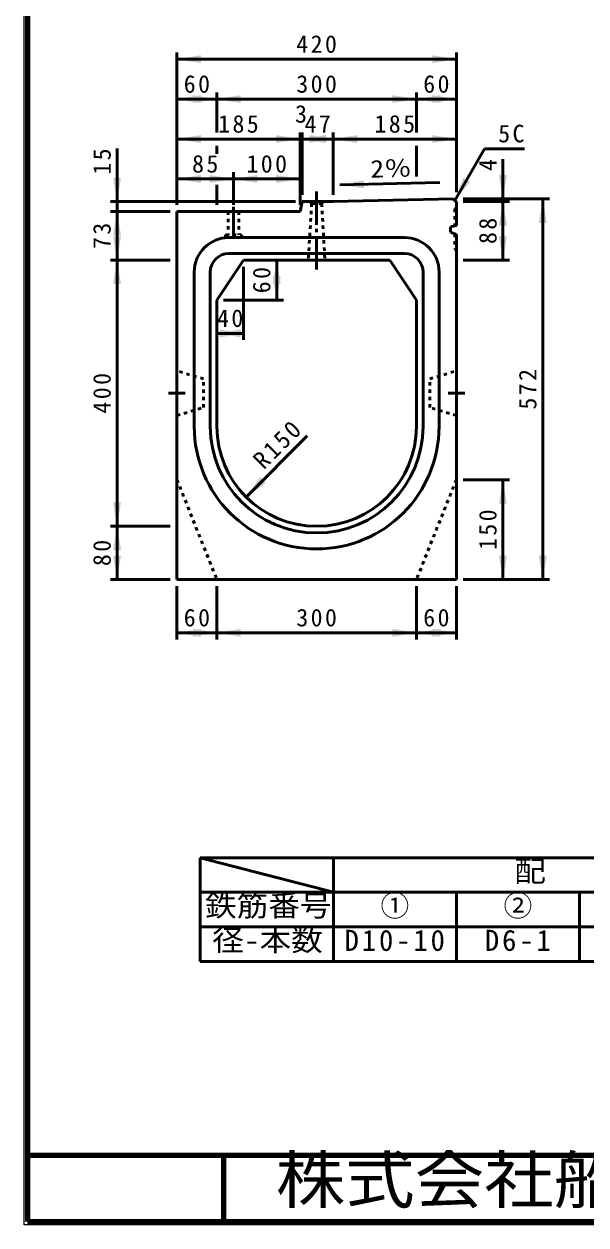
# Model space of a CAD drawing. Units: millimetres, scale not verified. Extents: x 100 to 4105, y 100 to 2870.
# Drawn here: x 100 to 945, y 100 to 1905 of the extents above; entities that cross this region are included whole.
import ezdxf
from ezdxf.enums import TextEntityAlignment as Align

# ---------------------------------------------------------------- set-up
doc = ezdxf.new("R2010")
doc.units = ezdxf.units.MM
doc.header["$LTSCALE"] = 5
for name, pattern in [('USER1', [2.2, 1, -1.2]), ('USER2', [13.4, 10, -1.2, 1, -1.2]), ('USER3', [6.847826, 4.565218, -2.282608])]:
    doc.linetypes.add(name, pattern=pattern)
doc.layers.add('V-nasSTD', color=7, linetype='Continuous', lineweight=35)
doc.styles.add('ＭＳ ゴシック', font='')
doc.styles.get('ＭＳ ゴシック').set_extended_font_data('MS Gothic')

msp = doc.modelspace()

# ---------------------------------------------------------------- hatches: boundary and pattern name
at = {"layer": 'V-nasSTD'}
for points in [[(365.913, 1857.976), (329.913, 1851.976), (365.913, 1845.976)], [(713.913, 1845.976), (749.913, 1851.976), (713.913, 1857.976)], [(365.913, 1797.976), (329.913, 1791.976), (365.913, 1785.976)], [(353.913, 1785.976), (389.913, 1791.976), (353.913, 1797.976)], [(425.913, 1797.976), (389.913, 1791.976), (425.913, 1785.976)], [(653.913, 1785.976), (689.913, 1791.976), (653.913, 1797.976)], [(725.913, 1797.976), (689.913, 1791.976), (725.913, 1785.976)], [(713.913, 1785.976), (749.913, 1791.976), (713.913, 1797.976)], [(365.913, 1737.976), (329.913, 1731.976), (365.913, 1725.976)], [(478.913, 1725.976), (514.913, 1731.976), (478.913, 1737.976)], [(553.913, 1737.976), (517.913, 1731.976), (553.913, 1725.976)], [(528.913, 1725.976), (564.913, 1731.976), (528.913, 1737.976)], [(600.913, 1737.976), (564.913, 1731.976), (600.913, 1725.976)], [(713.913, 1725.976), (749.913, 1731.976), (713.913, 1737.976)], [(245.913, 1673.976), (239.913, 1637.976), (233.913, 1673.976)], [(365.913, 1677.976), (329.913, 1671.976), (365.913, 1665.976)], [(378.913, 1665.976), (414.913, 1671.976), (378.913, 1677.976)], [(450.913, 1677.976), (414.913, 1671.976), (450.913, 1665.976)], [(478.913, 1665.976), (514.913, 1671.976), (478.913, 1677.976)], [(610.804, 1670.072), (574.942, 1663.295), (611.063, 1658.074)], [(760.217, 1673.653), (747.413, 1639.476), (770.61, 1667.653)], [(813.913, 1677.976), (819.913, 1641.976), (825.913, 1677.976)], [(825.913, 1601.976), (819.913, 1637.976), (813.913, 1601.976)], [(885.913, 1605.976), (879.913, 1641.976), (873.913, 1605.976)], [(233.913, 1586.976), (239.913, 1622.976), (245.913, 1586.976)], [(245.913, 1585.976), (239.913, 1549.976), (233.913, 1585.976)], [(813.913, 1585.976), (819.913, 1549.976), (825.913, 1585.976)], [(245.913, 1513.976), (239.913, 1549.976), (233.913, 1513.976)], [(485.913, 1513.976), (479.913, 1549.976), (473.913, 1513.976)], [(473.913, 1525.976), (479.913, 1489.976), (485.913, 1525.976)], [(425.913, 1445.976), (389.913, 1439.976), (425.913, 1433.976)], [(393.913, 1433.976), (429.913, 1439.976), (393.913, 1445.976)], [(455.061, 1223.608), (433.847, 1193.91), (463.546, 1215.123)], [(825.913, 1183.976), (819.913, 1219.976), (813.913, 1183.976)], [(233.913, 1185.976), (239.913, 1149.976), (245.913, 1185.976)], [(245.913, 1113.976), (239.913, 1149.976), (233.913, 1113.976)], [(233.913, 1105.976), (239.913, 1069.976), (245.913, 1105.976)], [(813.913, 1105.976), (819.913, 1069.976), (825.913, 1105.976)], [(873.913, 1105.976), (879.913, 1069.976), (885.913, 1105.976)], [(365.913, 995.976), (329.913, 989.976), (365.913, 983.976)], [(353.913, 983.976), (389.913, 989.976), (353.913, 995.976)], [(425.913, 995.976), (389.913, 989.976), (425.913, 983.976)], [(653.913, 983.976), (689.913, 989.976), (653.913, 995.976)], [(725.913, 995.976), (689.913, 989.976), (725.913, 983.976)], [(713.913, 983.976), (749.913, 989.976), (713.913, 995.976)]]:
    msp.add_hatch(color=256, dxfattribs=at).paths.add_polyline_path(points)

# ---------------------------------------------------------------- linework, layer by layer
at = {"layer": 'V-nasSTD', "lineweight": 100}
for p, q in [((105, 2865), (105, 105)), ((105, 205), (4100, 205)), ((400, 205), (400, 105)), ((105, 105), (4100, 105))]:
    msp.add_line(p, q, dxfattribs=at)
at = {"layer": 'V-nasSTD', "lineweight": 50}
for p, q in [((329.913, 1632.976), (329.913, 1861.976)), ((749.913, 1651.976), (749.913, 1861.976)), ((329.913, 1851.976), (749.913, 1851.976)), ((329.913, 1791.976), (389.913, 1791.976)), ((389.913, 1741.976), (389.913, 1801.976)), ((389.913, 1791.976), (689.913, 1791.976)), ((689.913, 1741.976), (689.913, 1801.976)), ((689.913, 1791.976), (749.913, 1791.976)), ((514.913, 1632.976), (514.913, 1741.976)), ((517.913, 1647.976), (517.913, 1741.976)), ((564.913, 1647.976), (564.913, 1741.976)), ((239.913, 1717.976), (239.913, 1637.976)), ((329.913, 1731.976), (514.913, 1731.976)), ((389.913, 1721.976), (389.913, 1709.976)), ((514.913, 1731.976), (517.913, 1731.976)), ((517.913, 1731.976), (564.913, 1731.976)), ((564.913, 1731.976), (749.913, 1731.976)), ((689.913, 1721.576), (689.913, 1675.576)), ((792.413, 1717.418), (747.413, 1639.476)), ((792.413, 1717.418), (852.413, 1717.418)), ((819.913, 1701.976), (819.913, 1641.976)), ((414.913, 1632.976), (414.913, 1681.976)), ((329.913, 1671.976), (414.913, 1671.976)), ((389.913, 1662.976), (389.913, 1632.976)), ((414.913, 1671.976), (514.913, 1671.976)), ((574.942, 1663.295), (724.907, 1666.537)), ((507.913, 1637.976), (229.913, 1637.976)), ((239.913, 1622.976), (239.913, 1637.976)), ((517.913, 1637.976), (514.913, 1622.976)), ((517.913, 1637.976), (564.913, 1637.976)), ((564.913, 1637.976), (744.913, 1641.976)), ((744.913, 1641.976), (749.913, 1636.976)), ((749.913, 1636.976), (749.913, 1601.991)), ((759.913, 1641.976), (889.913, 1641.976)), ((759.913, 1637.976), (829.913, 1637.976)), ((819.913, 1637.976), (819.913, 1641.976)), ((819.913, 1549.976), (819.913, 1637.976)), ((879.913, 1069.976), (879.913, 1641.976)), ((319.913, 1622.976), (229.913, 1622.976)), ((239.913, 1549.976), (239.913, 1622.976)), ((329.913, 1069.976), (329.913, 1622.976)), ((329.913, 1622.976), (514.913, 1622.976)), ((740.913, 1599.976), (749.913, 1601.991)), ((740.913, 1591.976), (740.913, 1599.976)), ((740.913, 1591.976), (749.913, 1588.618)), ((749.913, 1069.976), (749.913, 1588.618)), ((671.913, 1583.976), (407.913, 1583.976)), ((671.913, 1559.976), (407.913, 1559.976)), ((319.913, 1549.976), (229.913, 1549.976)), ((239.913, 1149.976), (239.913, 1549.976)), ((429.913, 1549.976), (389.913, 1489.976)), ((429.913, 1549.976), (649.913, 1549.976)), ((429.913, 1539.976), (429.913, 1429.976)), ((479.913, 1489.976), (479.913, 1549.976)), ((649.913, 1549.976), (689.913, 1489.976)), ((759.913, 1549.976), (829.913, 1549.976)), ((355.913, 1531.976), (355.913, 1299.976)), ((379.913, 1531.976), (379.913, 1299.976)), ((699.913, 1299.976), (699.913, 1531.976)), ((723.913, 1299.976), (723.913, 1531.976)), ((389.913, 1489.976), (389.913, 1299.976)), ((399.913, 1489.976), (489.913, 1489.976)), ((689.913, 1489.976), (689.913, 1299.976)), ((389.913, 1439.976), (429.913, 1439.976)), ((433.847, 1193.91), (525.771, 1285.834)), ((759.913, 1219.976), (829.913, 1219.976)), ((819.913, 1069.976), (819.913, 1219.976)), ((319.913, 1149.976), (229.913, 1149.976)), ((239.913, 1069.976), (239.913, 1149.976)), ((319.913, 1069.976), (229.913, 1069.976)), ((329.913, 1069.976), (749.913, 1069.976)), ((759.913, 1069.976), (889.913, 1069.976)), ((329.913, 1059.976), (329.913, 979.976)), ((389.913, 1059.976), (389.913, 979.976)), ((689.913, 1059.976), (689.913, 979.976)), ((749.913, 1059.976), (749.913, 979.976)), ((329.913, 989.976), (389.913, 989.976)), ((389.913, 989.976), (689.913, 989.976)), ((689.913, 989.976), (749.913, 989.976)), ((365, 652), (365, 600)), ((565, 652), (365, 652)), ((365, 652), (565, 600)), ((565, 600), (565, 652)), ((750, 652), (565, 652)), ((935, 652), (750, 652)), ((1120, 652), (935, 652)), ((365, 600), (530, 600)), ((365, 600), (365, 548)), ((565, 600), (365, 600)), ((565, 600), (750, 600)), ((565, 548), (565, 600)), ((565, 600), (565, 548)), ((750, 600), (935, 600)), ((750, 548), (750, 600)), ((750, 600), (750, 548)), ((935, 600), (1120, 600)), ((935, 548), (935, 600)), ((935, 600), (935, 548)), ((365, 548), (365, 496)), ((565, 548), (365, 548)), ((565, 548), (750, 548)), ((565, 496), (565, 548)), ((565, 548), (565, 496)), ((750, 548), (935, 548)), ((750, 496), (750, 548)), ((750, 548), (750, 496)), ((935, 548), (1120, 548)), ((935, 496), (935, 548)), ((935, 548), (935, 496)), ((365, 496), (565, 496)), ((565, 496), (750, 496)), ((750, 496), (935, 496)), ((935, 496), (1120, 496))]:
    msp.add_line(p, q, dxfattribs=at)
at = {"layer": 'V-nasSTD', "linetype": 'USER2', "lineweight": 50}
for p, q in [((539.913, 1652.976), (539.913, 1534.976)), ((414.913, 1629.976), (414.913, 1584.976)), ((342.413, 1349.976), (317.413, 1349.976)), ((737.413, 1349.976), (762.413, 1349.976))]:
    msp.add_line(p, q, dxfattribs=at)
at = {"layer": 'V-nasSTD', "linetype": 'USER1', "lineweight": 50}
for p, q in [((532.413, 1634.976), (527.413, 1549.976)), ((532.413, 1634.976), (529.413, 1637.976)), ((532.413, 1634.976), (547.413, 1634.976)), ((547.413, 1634.976), (550.413, 1637.976)), ((547.413, 1634.976), (552.413, 1549.976)), ((747.613, 1626.976), (749.913, 1629.276)), ((747.613, 1626.976), (747.613, 1601.476)), ((406.913, 1622.976), (406.913, 1587.976)), ((422.913, 1622.976), (422.913, 1587.976)), ((747.613, 1589.476), (747.613, 1566.976)), ((402.913, 1587.976), (426.913, 1587.976)), ((402.913, 1587.976), (402.913, 1584.976)), ((402.913, 1584.976), (426.913, 1584.976)), ((426.913, 1587.976), (426.913, 1584.976)), ((747.613, 1566.976), (749.913, 1564.676)), ((369.913, 1371.476), (329.913, 1383.476)), ((709.913, 1371.476), (749.913, 1383.476)), ((369.913, 1328.476), (369.913, 1371.476)), ((709.913, 1328.476), (709.913, 1371.476)), ((329.913, 1316.476), (369.913, 1328.476)), ((749.913, 1316.476), (709.913, 1328.476)), ((329.913, 1219.976), (389.913, 1069.976)), ((749.913, 1219.976), (689.913, 1069.976))]:
    msp.add_line(p, q, dxfattribs=at)
at = {"layer": 'V-nasSTD', "linetype": 'USER3', "lineweight": 50}
for p, q in [((329.913, 1383.476), (329.913, 1316.476)), ((749.913, 1383.476), (749.913, 1316.476))]:
    msp.add_line(p, q, dxfattribs=at)
at = {"layer": 'V-nasSTD', "lineweight": 13}
msp.add_lwpolyline([(100, 100), (100, 2870), (4105, 2870), (4105, 100)], close=True, dxfattribs=at)
at = {"layer": 'V-nasSTD', "lineweight": 50}
for centre, radius, start, end in [((407.913, 1531.976), 52, 90, 180), ((671.913, 1531.976), 52, 0, 90), ((407.913, 1531.976), 28, 90, 180), ((671.913, 1531.976), 28, 0, 90), ((539.913, 1299.976), 184, 180, 270), ((539.913, 1299.976), 160, 180, 270), ((539.913, 1299.976), 150, 180, 270), ((539.913, 1299.976), 150, 270, 0), ((539.913, 1299.976), 184, 270, 0), ((539.913, 1299.976), 160, 270, 0)]:
    msp.add_arc(centre, radius, start, end, dxfattribs=at)

# ---------------------------------------------------------------- texts
at = {"layer": 'V-nasSTD', "style": 'ＭＳ ゴシック'}
for s, height, p in [('3', 26.39, (507.413, 1782.976)), ('①', 31.67, (635.9, 595.6)), ('②', 31.67, (820.9, 595.6))]:
    msp.add_text(s, height=height, dxfattribs=at).set_placement(p, align=Align.TOP_LEFT)
at = {"layer": 'V-nasSTD', "style": 'ＭＳ ゴシック', "width": 1.15}
msp.add_text('2％', height=26.39, rotation=1.239, dxfattribs=at).set_placement((620.353, 1700.285), align=Align.TOP_LEFT)
at = {"layer": 'V-nasSTD', "style": 'ＭＳ ゴシック'}
msp.add_text('4', height=26.39, rotation=90, dxfattribs=at).set_placement((783.913, 1683.976), align=Align.TOP_LEFT)
at = {"layer": 'V-nasSTD', "style": 'ＭＳ ゴシック', "width": 1.1}
for s, height, p in [('配\u3000\u3000\u3000\u3000\u3000\u3000\u3000\u3000\u3000\u3000筋', 31.67, (837.04, 647.6)), ('鉄筋番号', 31.67, (372.12, 595.6)), ('径-本数', 31.67, (382.92, 543.6)), ('株式会社船生コンクリート工業', 69.65, (478.279, 202.55))]:
    msp.add_text(s, height=height, dxfattribs=at).set_placement(p, align=Align.TOP_LEFT)
at = {"layer": 'V-nasSTD', "attachment_point": 1, "style": 'ＭＳ ゴシック'}
for s, insert, char_height in [('\\T1.2;420', (509.313, 1887.976), 26.39), ('\\T1.2;60', (340.113, 1827.976), 26.39), ('\\T1.2;300', (509.313, 1827.976), 26.39), ('\\T1.2;60', (700.113, 1827.976), 26.39), ('\\T1.2;185', (391.813, 1767.976), 26.39), ('\\T1.2;47', (521.613, 1767.976), 26.39), ('\\T1.2;185', (626.813, 1767.976), 26.39), ('\\T1.2;5C', (812.813, 1753.418), 26.39), ('\\T1.2;85', (352.613, 1707.976), 26.39), ('\\T1.2;100', (434.313, 1707.976), 26.39), ('\\T1.2;40', (390.113, 1475.976), 26.39), ('\\T1.2;60', (340.113, 1025.976), 26.39), ('\\T1.2;300', (509.313, 1025.976), 26.39), ('\\T1.2;60', (700.113, 1025.976), 26.39), ('\\T1.2;D10-10', (581.9, 543.6), 31.67), ('\\T1.2;D6-1', (792.82, 543.6), 31.67)]:
    msp.add_mtext(s, dxfattribs=dict(at, insert=insert, char_height=char_height))
at = {"layer": 'V-nasSTD', "char_height": 26.39, "attachment_point": 1, "style": 'ＭＳ ゴシック'}
for s, insert, rotation in [('\\T1.2;15', (203.913, 1678.376), 90), ('\\T1.2;88', (783.913, 1574.176), 90), ('\\T1.2;73', (203.913, 1566.676), 90), ('\\T1.2;60', (443.913, 1500.176), 90), ('\\T1.2;400', (203.913, 1319.376), 90), ('\\T1.2;572', (843.913, 1325.376), 90), ('\\T1.2;R150', (441.767, 1252.741), 45), ('\\T1.2;150', (783.913, 1114.376), 90), ('\\T1.2;80', (203.913, 1090.176), 90)]:
    msp.add_mtext(s, dxfattribs=dict(at, insert=insert, rotation=rotation))

doc.saveas('drawing.dxf')
